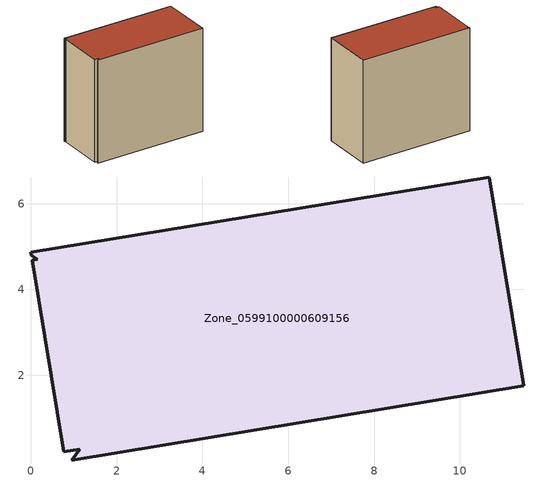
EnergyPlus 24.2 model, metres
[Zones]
Zone_0599100000609156
 floor ground (C_G): 11.49,1.76 0.95,0.02 1.14,0.28 0.77,0.21 0.03,4.68 0.15,4.7 0.01,4.8 0,4.86 10.69,6.62 z0
 wall outside (C_F): 11.49,1.76 10.69,6.62 0,4.86 0.01,4.8 0.15,4.7 0.03,4.68 0.77,0.21 1.14,0.28 0.95,0.02 11.49,1.76 z0:9.89
 roof outside (C_R): 0.95,0.02 11.49,1.76 10.69,6.62 0,4.86 0.01,4.8 0.15,4.7 0.03,4.68 0.77,0.21 1.14,0.28 z9.89
[BUILDING]
Pand.0599100000609156: North Axis=0; Terrain=City; Loads Convergence Tolerance Value=0.04; Temperature Convergence Tolerance Value=0.4; Solar Distribution=FullExterior; Maximum Number of Warmup Days=25; Minimum Number of Warmup Days=1
[Site:Location]
Rotterdam.The.Hague.AP_ZH_NLD Design_Conditions: Latitude=51.96; Longitude=4.45; Time Zone=1; Elevation=-4.5
[SITE:GROUNDTEMPERATURE:BUILDINGSURFACE]
18, 18, 18, 18, 18, 18, 18, 18, 18, 18, 18, 18
[MATERIAL] Thermal Absorptance=0.9; Solar Absorptance=0.7; Visible Absorptance=0.7
Name | Roughness | Thickness | Conductivity | Density | Specific Heat
G.TI.1946 | MediumSmooth | 0.15 | 1 | 540 | 1210
F.TI.1946 | Rough | 0.3 | 0.857143 | 1920 | 840
R.TI.1946 | MediumRough | 0.2 | 0.1 | 1500 | 1000
[CONSTRUCTION]
C_G: G.TI.1946
C_F: F.TI.1946
C_R: R.TI.1946
[ZONE]
Zone_0599100000609156: Type=1; Multiplier=1; Ceiling Height=Autocalculate; Volume=Autocalculate; Floor Area=autocalculate; Part of Total Floor Area=Yes
[ZONEINFILTRATION:DESIGNFLOWRATE]
Infil_Zone_0599100000609156: Zone or ZoneList or Space or SpaceList=Zone_0599100000609156; Schedule=AlwaysOn; Design Flow Rate Calculation Method=Flow/Area; Flow Rate per Floor Area=0.003; Constant Term Coefficient=1; Temperature Term Coefficient=0; Velocity Term Coefficient=0; Velocity Squared Term Coefficient=0
[HVACTEMPLATE:ZONE:IDEALLOADSAIRSYSTEM]
Zone_0599100000609156: Maximum Heating Supply Air Temperature=50; Minimum Cooling Supply Air Temperature=13; Maximum Heating Supply Air Humidity Ratio=0.0156; Minimum Cooling Supply Air Humidity Ratio=0.0077; Heating Limit=NoLimit; Cooling Limit=NoLimit; Dehumidification Control Type=ConstantSensibleHeatRatio; Cooling Sensible Heat Ratio=0.7; Dehumidification Setpoint=60; Humidification Control Type=None; Humidification Setpoint=30; Outdoor Air Method=None; Outdoor Air Flow Rate per Person=0.00944; Outdoor Air Flow Rate per Zone Floor Area=0; Outdoor Air Flow Rate per Zone=0; Demand Controlled Ventilation Type=None; Outdoor Air Economizer Type=NoEconomizer; Heat Recovery Type=None; Sensible Heat Recovery Effectiveness=0.7; Latent Heat Recovery Effectiveness=0.65
[ZONECONTROL:THERMOSTAT]
ThermostatControl_Zone_0599100000609156: Zone or ZoneList=Zone_0599100000609156; Control Type Schedule=DualSetpointControlType; Control 1=Thermostat_Zone_0599100000609156; Temperature Difference Between Cutout And Setpoint=0
[THERMOSTATSETPOINT:DUALSETPOINT]
Thermostat_Zone_0599100000609156: Heating Setpoint Temperature Schedule=HeatingSetpoint_Zone_0599100000609156; Cooling Setpoint Temperature Schedule=CoolingSetpoint_Zone_0599100000609156
[SCHEDULE:COMPACT]
HeatingSetpoint_Zone_0599100000609156: Through: 12/31, For: AllDays, Until: 24:00, 21
CoolingSetpoint_Zone_0599100000609156: Through: 12/31, For: AllDays, Until: 24:00, 24
DualSetpointControlType: Through: 12/31, For: AllDays, Until: 24:00, 4
AlwaysOn: Through: 12/31, For: AllDays, Until: 24:00, 1
